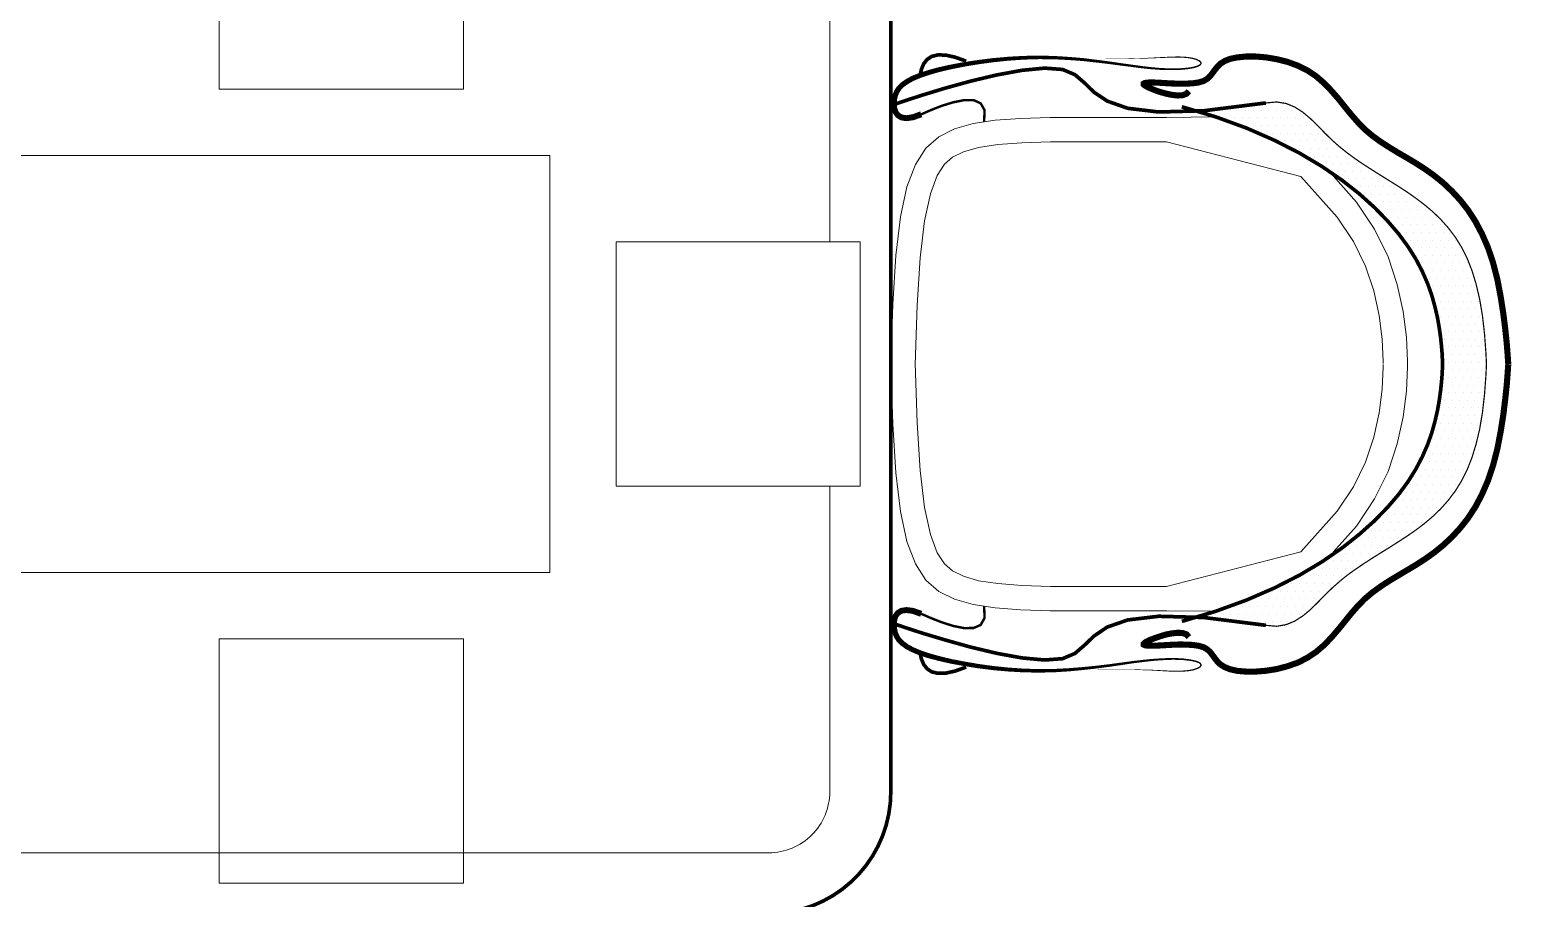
# Model space of a CAD drawing. Header units: millimetres. Extents: x 15905 to 65459, y 54615 to 76704.
# Drawn here: x 50284 to 51497, y 58945 to 59656 of the extents above; entities that cross this region are included whole.
import ezdxf

# ---------------------------------------------------------------- set-up
doc = ezdxf.new("R2010")
doc.units = ezdxf.units.MM
doc.layers.add('Столы', color=250, linetype='Continuous', lineweight=5)

# ---------------------------------------------------------------- blocks, each defined once
blk = doc.blocks.new('ОГ54_на6персон_стол1400х900')
for p, q in [((959.6, 37.1), (959.6, 37.1)), ((965.8, 37.1), (965.8, 37.1)), ((972.1, 37.1), (972.1, 37.1)), ((978.3, 37.1), (978.3, 37.1)), ((984.6, 37.1), (984.6, 37.1)), ((990.8, 37.1), (990.8, 37.1)), ((997.1, 37.1), (997.1, 37.1)), ((1003.3, 37.1), (1003.3, 37.1)), ((1009.6, 37.1), (1009.6, 37.1)), ((1012.7, 43.4), (1012.7, 43.4)), ((1015.8, 37.1), (1015.8, 37.1)), ((1019, 43.4), (1019, 43.4)), ((1022.1, 37.1), (1022.1, 37.1)), ((1028.3, 37.1), (1028.3, 37.1)), ((1034.6, 37.1), (1034.6, 37.1)), ((969, 30.9), (969, 30.9)), ((975.2, 30.9), (975.2, 30.9)), ((981.5, 30.9), (981.5, 30.9)), ((987.7, 30.9), (987.7, 30.9)), ((990.8, 24.6), (990.8, 24.6)), ((994, 30.9), (994, 30.9)), ((997.1, 24.6), (997.1, 24.6)), ((1000.2, 30.9), (1000.2, 30.9)), ((1003.3, 24.6), (1003.3, 24.6)), ((1006.5, 30.9), (1006.5, 30.9)), ((1009.6, 24.6), (1009.6, 24.6)), ((1012.7, 30.9), (1012.7, 30.9)), ((1015.8, 24.6), (1015.8, 24.6)), ((1019, 30.9), (1019, 30.9)), ((1022.1, 24.6), (1022.1, 24.6)), ((1025.2, 30.9), (1025.2, 30.9)), ((1028.3, 24.6), (1028.3, 24.6)), ((1031.5, 30.9), (1031.5, 30.9)), ((1034.6, 24.6), (1034.6, 24.6)), ((1037.7, 30.9), (1037.7, 30.9)), ((1040.8, 24.6), (1040.8, 24.6)), ((1047.1, 24.6), (1047.1, 24.6)), ((1006.5, 18.4), (1006.5, 18.4)), ((1012.7, 18.4), (1012.7, 18.4)), ((1019, 18.4), (1019, 18.4)), ((1025.2, 18.4), (1025.2, 18.4)), ((1031.5, 18.4), (1031.5, 18.4)), ((1037.7, 18.4), (1037.7, 18.4)), ((1044, 18.4), (1044, 18.4)), ((1050.2, 18.4), (1050.2, 18.4)), ((1015.8, 12.1), (1015.8, 12.1)), ((1022.1, 12.1), (1022.1, 12.1)), ((1028.3, 12.1), (1028.3, 12.1)), ((1031.5, 5.9), (1031.5, 5.9)), ((1034.6, 12.1), (1034.6, 12.1)), ((1037.7, 5.9), (1037.7, 5.9)), ((1040.8, 12.1), (1040.8, 12.1)), ((1044, 5.9), (1044, 5.9)), ((1047.1, 12.1), (1047.1, 12.1)), ((1050.2, 5.9), (1050.2, 5.9)), ((1053.3, 12.1), (1053.3, 12.1)), ((1056.5, 5.9), (1056.5, 5.9)), ((1059.6, 12.1), (1059.6, 12.1)), ((1062.7, 5.9), (1062.7, 5.9)), ((1069, 5.9), (1069, 5.9)), ((1040.8, -0.4), (1040.8, -0.4)), ((1047.1, -0.4), (1047.1, -0.4)), ((1050.2, -6.6), (1050.2, -6.6)), ((1053.3, -0.4), (1053.3, -0.4)), ((1056.5, -6.6), (1056.5, -6.6)), ((1059.6, -0.4), (1059.6, -0.4)), ((1062.7, -6.6), (1062.7, -6.6)), ((1065.8, -0.4), (1065.8, -0.4)), ((1069, -6.6), (1069, -6.6)), ((1072.1, -0.4), (1072.1, -0.4)), ((1075.2, -6.6), (1075.2, -6.6)), ((1081.5, -6.6), (1081.5, -6.6)), ((1059.6, -12.9), (1059.6, -12.9)), ((1065.8, -12.9), (1065.8, -12.9)), ((1069, -19.1), (1069, -19.1)), ((1072.1, -12.9), (1072.1, -12.9)), ((1075.2, -19.1), (1075.2, -19.1)), ((1078.3, -12.9), (1078.3, -12.9)), ((1081.5, -19.1), (1081.5, -19.1)), ((1084.6, -12.9), (1084.6, -12.9)), ((1087.7, -19.1), (1087.7, -19.1)), ((1090.8, -12.9), (1090.8, -12.9)), ((1094, -19.1), (1094, -19.1)), ((1100.2, -19.1), (1100.2, -19.1)), ((1078.3, -25.4), (1078.3, -25.4)), ((1084.6, -25.4), (1084.6, -25.4)), ((1087.7, -31.6), (1087.7, -31.6)), ((1090.8, -25.4), (1090.8, -25.4)), ((1094, -31.6), (1094, -31.6)), ((1097.1, -25.4), (1097.1, -25.4)), ((1100.2, -31.6), (1100.2, -31.6)), ((1103.3, -25.4), (1103.3, -25.4)), ((1106.5, -31.6), (1106.5, -31.6)), ((1109.6, -25.4), (1109.6, -25.4)), ((1112.7, -31.6), (1112.7, -31.6)), ((1115.8, -25.4), (1115.8, -25.4)), ((1119, -31.6), (1119, -31.6)), ((1125.2, -31.6), (1125.2, -31.6)), ((1097.1, -37.9), (1097.1, -37.9)), ((1100.2, -44.1), (1100.2, -44.1)), ((1103.3, -37.9), (1103.3, -37.9)), ((1106.5, -44.1), (1106.5, -44.1)), ((1109.6, -37.9), (1109.6, -37.9)), ((1112.7, -44.1), (1112.7, -44.1)), ((1115.8, -37.9), (1115.8, -37.9)), ((1119, -44.1), (1119, -44.1)), ((1122.1, -37.9), (1122.1, -37.9)), ((1125.2, -44.1), (1125.2, -44.1)), ((1128.3, -37.9), (1128.3, -37.9)), ((1131.5, -44.1), (1131.5, -44.1)), ((1137.7, -44.1), (1137.7, -44.1)), ((1109.6, -50.4), (1109.6, -50.4)), ((1112.7, -56.6), (1112.7, -56.6)), ((1115.8, -50.4), (1115.8, -50.4)), ((1119, -56.6), (1119, -56.6)), ((1122.1, -50.4), (1122.1, -50.4)), ((1125.2, -56.6), (1125.2, -56.6)), ((1128.3, -50.4), (1128.3, -50.4)), ((1131.5, -56.6), (1131.5, -56.6)), ((1134.6, -50.4), (1134.6, -50.4)), ((1137.7, -56.6), (1137.7, -56.6)), ((1140.8, -50.4), (1140.8, -50.4)), ((1144, -56.6), (1144, -56.6)), ((1147.1, -50.4), (1147.1, -50.4)), ((1150.2, -56.6), (1150.2, -56.6)), ((1115.8, -62.9), (1115.8, -62.9)), ((1122.1, -62.9), (1122.1, -62.9)), ((1125.2, -69.1), (1125.2, -69.1)), ((1128.3, -62.9), (1128.3, -62.9)), ((1131.5, -69.1), (1131.5, -69.1)), ((1134.6, -62.9), (1134.6, -62.9)), ((1137.7, -69.1), (1137.7, -69.1)), ((1140.8, -62.9), (1140.8, -62.9)), ((1144, -69.1), (1144, -69.1)), ((1147.1, -62.9), (1147.1, -62.9)), ((1150.2, -69.1), (1150.2, -69.1)), ((1153.3, -62.9), (1153.3, -62.9)), ((1156.5, -69.1), (1156.5, -69.1)), ((1162.7, -69.1), (1162.7, -69.1)), ((1128.3, -75.4), (1128.3, -75.4)), ((1131.5, -81.6), (1131.5, -81.6)), ((1134.6, -75.4), (1134.6, -75.4)), ((1137.7, -81.6), (1137.7, -81.6)), ((1140.8, -75.4), (1140.8, -75.4)), ((1144, -81.6), (1144, -81.6)), ((1147.1, -75.4), (1147.1, -75.4)), ((1150.2, -81.6), (1150.2, -81.6)), ((1153.3, -75.4), (1153.3, -75.4)), ((1156.5, -81.6), (1156.5, -81.6)), ((1159.6, -75.4), (1159.6, -75.4)), ((1162.7, -81.6), (1162.7, -81.6)), ((1165.8, -75.4), (1165.8, -75.4)), ((1169, -81.6), (1169, -81.6)), ((1134.6, -87.9), (1134.6, -87.9)), ((1137.7, -94.1), (1137.7, -94.1)), ((1140.8, -87.9), (1140.8, -87.9)), ((1144, -94.1), (1144, -94.1)), ((1147.1, -87.9), (1147.1, -87.9)), ((1150.2, -94.1), (1150.2, -94.1)), ((1153.3, -87.9), (1153.3, -87.9)), ((1156.5, -94.1), (1156.5, -94.1)), ((1159.6, -87.9), (1159.6, -87.9)), ((1162.7, -94.1), (1162.7, -94.1)), ((1165.8, -87.9), (1165.8, -87.9)), ((1169, -94.1), (1169, -94.1)), ((1172.1, -87.9), (1172.1, -87.9)), ((1175.2, -94.1), (1175.2, -94.1)), ((1140.8, -100.4), (1140.8, -100.4)), ((1144, -106.6), (1144, -106.6)), ((1147.1, -100.4), (1147.1, -100.4)), ((1150.2, -106.6), (1150.2, -106.6)), ((1153.3, -100.4), (1153.3, -100.4)), ((1156.5, -106.6), (1156.5, -106.6)), ((1159.6, -100.4), (1159.6, -100.4)), ((1162.7, -106.6), (1162.7, -106.6)), ((1165.8, -100.4), (1165.8, -100.4)), ((1169, -106.6), (1169, -106.6)), ((1172.1, -100.4), (1172.1, -100.4)), ((1175.2, -106.6), (1175.2, -106.6)), ((1147.1, -112.9), (1147.1, -112.9)), ((1150.2, -119.1), (1150.2, -119.1)), ((1153.3, -112.9), (1153.3, -112.9)), ((1156.5, -119.1), (1156.5, -119.1)), ((1159.6, -112.9), (1159.6, -112.9)), ((1162.7, -119.1), (1162.7, -119.1)), ((1165.8, -112.9), (1165.8, -112.9)), ((1169, -119.1), (1169, -119.1)), ((1172.1, -112.9), (1172.1, -112.9)), ((1175.2, -119.1), (1175.2, -119.1)), ((1178.3, -112.9), (1178.3, -112.9)), ((1181.5, -119.1), (1181.5, -119.1)), ((1147.1, -125.4), (1147.1, -125.4)), ((1150.2, -131.6), (1150.2, -131.6)), ((1153.3, -125.4), (1153.3, -125.4)), ((1156.5, -131.6), (1156.5, -131.6)), ((1159.6, -125.4), (1159.6, -125.4)), ((1162.7, -131.6), (1162.7, -131.6)), ((1165.8, -125.4), (1165.8, -125.4)), ((1169, -131.6), (1169, -131.6)), ((1172.1, -125.4), (1172.1, -125.4)), ((1175.2, -131.6), (1175.2, -131.6)), ((1178.3, -125.4), (1178.3, -125.4)), ((1181.5, -131.6), (1181.5, -131.6)), ((1150.2, -144.1), (1150.2, -144.1)), ((1153.3, -137.9), (1153.3, -137.9)), ((1156.5, -144.1), (1156.5, -144.1)), ((1159.6, -137.9), (1159.6, -137.9)), ((1162.7, -144.1), (1162.7, -144.1)), ((1165.8, -137.9), (1165.8, -137.9)), ((1169, -144.1), (1169, -144.1)), ((1172.1, -137.9), (1172.1, -137.9)), ((1175.2, -144.1), (1175.2, -144.1)), ((1178.3, -137.9), (1178.3, -137.9)), ((1181.5, -144.1), (1181.5, -144.1)), ((1184.6, -137.9), (1184.6, -137.9)), ((1153.3, -150.4), (1153.3, -150.4)), ((1156.5, -156.6), (1156.5, -156.6)), ((1159.6, -150.4), (1159.6, -150.4)), ((1162.7, -156.6), (1162.7, -156.6)), ((1165.8, -150.4), (1165.8, -150.4)), ((1169, -156.6), (1169, -156.6)), ((1172.1, -150.4), (1172.1, -150.4)), ((1175.2, -156.6), (1175.2, -156.6)), ((1178.3, -150.4), (1178.3, -150.4)), ((1181.5, -156.6), (1181.5, -156.6)), ((1184.6, -150.4), (1184.6, -150.4)), ((1153.3, -162.9), (1153.3, -162.9)), ((1156.5, -169.1), (1156.5, -169.1)), ((1159.6, -162.9), (1159.6, -162.9)), ((1162.7, -169.1), (1162.7, -169.1)), ((1165.8, -162.9), (1165.8, -162.9)), ((1169, -169.1), (1169, -169.1)), ((1172.1, -162.9), (1172.1, -162.9)), ((1175.2, -169.1), (1175.2, -169.1)), ((1178.3, -162.9), (1178.3, -162.9)), ((1181.5, -169.1), (1181.5, -169.1)), ((1184.6, -162.9), (1184.6, -162.9)), ((1153.3, -175.4), (1153.3, -175.4)), ((1156.5, -181.6), (1156.5, -181.6)), ((1159.6, -175.4), (1159.6, -175.4)), ((1162.7, -181.6), (1162.7, -181.6)), ((1165.8, -175.4), (1165.8, -175.4)), ((1169, -181.6), (1169, -181.6)), ((1172.1, -175.4), (1172.1, -175.4)), ((1175.2, -181.6), (1175.2, -181.6)), ((1178.3, -175.4), (1178.3, -175.4)), ((1181.5, -181.6), (1181.5, -181.6)), ((1184.6, -175.4), (1184.6, -175.4)), ((1150.2, -194.1), (1150.2, -194.1)), ((1153.3, -187.9), (1153.3, -187.9)), ((1156.5, -194.1), (1156.5, -194.1)), ((1159.6, -187.9), (1159.6, -187.9)), ((1162.7, -194.1), (1162.7, -194.1)), ((1165.8, -187.9), (1165.8, -187.9)), ((1169, -194.1), (1169, -194.1)), ((1172.1, -187.9), (1172.1, -187.9)), ((1175.2, -194.1), (1175.2, -194.1)), ((1178.3, -187.9), (1178.3, -187.9)), ((1181.5, -194.1), (1181.5, -194.1)), ((1184.6, -187.9), (1184.6, -187.9)), ((1153.3, -200.4), (1153.3, -200.4)), ((1159.6, -200.4), (1159.6, -200.4)), ((1165.8, -200.4), (1165.8, -200.4)), ((1172.1, -200.4), (1172.1, -200.4)), ((1178.3, -200.4), (1178.3, -200.4)), ((1184.6, -200.4), (1184.6, -200.4)), ((1147.1, -212.9), (1147.1, -212.9)), ((1150.2, -206.6), (1150.2, -206.6)), ((1153.3, -212.9), (1153.3, -212.9)), ((1156.5, -206.6), (1156.5, -206.6)), ((1159.6, -212.9), (1159.6, -212.9)), ((1162.7, -206.6), (1162.7, -206.6)), ((1165.8, -212.9), (1165.8, -212.9)), ((1169, -206.6), (1169, -206.6)), ((1172.1, -212.9), (1172.1, -212.9)), ((1175.2, -206.6), (1175.2, -206.6)), ((1178.3, -212.9), (1178.3, -212.9)), ((1181.5, -206.6), (1181.5, -206.6)), ((1147.1, -225.4), (1147.1, -225.4)), ((1150.2, -219.1), (1150.2, -219.1)), ((1153.3, -225.4), (1153.3, -225.4)), ((1156.5, -219.1), (1156.5, -219.1)), ((1159.6, -225.4), (1159.6, -225.4)), ((1162.7, -219.1), (1162.7, -219.1)), ((1165.8, -225.4), (1165.8, -225.4)), ((1169, -219.1), (1169, -219.1)), ((1172.1, -225.4), (1172.1, -225.4)), ((1175.2, -219.1), (1175.2, -219.1)), ((1178.3, -225.4), (1178.3, -225.4)), ((1181.5, -219.1), (1181.5, -219.1)), ((1140.8, -237.9), (1140.8, -237.9)), ((1144, -231.6), (1144, -231.6)), ((1147.1, -237.9), (1147.1, -237.9)), ((1150.2, -231.6), (1150.2, -231.6)), ((1153.3, -237.9), (1153.3, -237.9)), ((1156.5, -231.6), (1156.5, -231.6)), ((1159.6, -237.9), (1159.6, -237.9)), ((1162.7, -231.6), (1162.7, -231.6)), ((1165.8, -237.9), (1165.8, -237.9)), ((1169, -231.6), (1169, -231.6)), ((1172.1, -237.9), (1172.1, -237.9)), ((1175.2, -231.6), (1175.2, -231.6)), ((1178.3, -237.9), (1178.3, -237.9)), ((1134.6, -250.4), (1134.6, -250.4)), ((1137.7, -244.1), (1137.7, -244.1)), ((1140.8, -250.4), (1140.8, -250.4)), ((1144, -244.1), (1144, -244.1)), ((1147.1, -250.4), (1147.1, -250.4)), ((1150.2, -244.1), (1150.2, -244.1)), ((1153.3, -250.4), (1153.3, -250.4)), ((1156.5, -244.1), (1156.5, -244.1)), ((1159.6, -250.4), (1159.6, -250.4)), ((1162.7, -244.1), (1162.7, -244.1)), ((1165.8, -250.4), (1165.8, -250.4)), ((1169, -244.1), (1169, -244.1)), ((1172.1, -250.4), (1172.1, -250.4)), ((1175.2, -244.1), (1175.2, -244.1)), ((1128.3, -262.9), (1128.3, -262.9)), ((1131.5, -256.6), (1131.5, -256.6)), ((1134.6, -262.9), (1134.6, -262.9)), ((1137.7, -256.6), (1137.7, -256.6)), ((1140.8, -262.9), (1140.8, -262.9)), ((1144, -256.6), (1144, -256.6)), ((1147.1, -262.9), (1147.1, -262.9)), ((1150.2, -256.6), (1150.2, -256.6)), ((1153.3, -262.9), (1153.3, -262.9)), ((1156.5, -256.6), (1156.5, -256.6)), ((1159.6, -262.9), (1159.6, -262.9)), ((1162.7, -256.6), (1162.7, -256.6)), ((1165.8, -262.9), (1165.8, -262.9)), ((1169, -256.6), (1169, -256.6)), ((1122.1, -275.4), (1122.1, -275.4)), ((1125.2, -269.1), (1125.2, -269.1)), ((1128.3, -275.4), (1128.3, -275.4)), ((1131.5, -269.1), (1131.5, -269.1)), ((1134.6, -275.4), (1134.6, -275.4)), ((1137.7, -269.1), (1137.7, -269.1)), ((1140.8, -275.4), (1140.8, -275.4)), ((1144, -269.1), (1144, -269.1)), ((1147.1, -275.4), (1147.1, -275.4)), ((1150.2, -269.1), (1150.2, -269.1)), ((1153.3, -275.4), (1153.3, -275.4)), ((1156.5, -269.1), (1156.5, -269.1)), ((1159.6, -275.4), (1159.6, -275.4)), ((1162.7, -269.1), (1162.7, -269.1)), ((1109.6, -287.9), (1109.6, -287.9)), ((1112.7, -281.6), (1112.7, -281.6)), ((1115.8, -287.9), (1115.8, -287.9)), ((1119, -281.6), (1119, -281.6)), ((1122.1, -287.9), (1122.1, -287.9)), ((1125.2, -281.6), (1125.2, -281.6)), ((1128.3, -287.9), (1128.3, -287.9)), ((1131.5, -281.6), (1131.5, -281.6)), ((1134.6, -287.9), (1134.6, -287.9)), ((1137.7, -281.6), (1137.7, -281.6)), ((1140.8, -287.9), (1140.8, -287.9)), ((1144, -281.6), (1144, -281.6)), ((1147.1, -287.9), (1147.1, -287.9)), ((1150.2, -281.6), (1150.2, -281.6)), ((1156.5, -281.6), (1156.5, -281.6)), ((1097.1, -300.4), (1097.1, -300.4)), ((1103.3, -300.4), (1103.3, -300.4)), ((1106.5, -294.1), (1106.5, -294.1)), ((1109.6, -300.4), (1109.6, -300.4)), ((1112.7, -294.1), (1112.7, -294.1)), ((1115.8, -300.4), (1115.8, -300.4)), ((1119, -294.1), (1119, -294.1)), ((1122.1, -300.4), (1122.1, -300.4)), ((1125.2, -294.1), (1125.2, -294.1)), ((1128.3, -300.4), (1128.3, -300.4)), ((1131.5, -294.1), (1131.5, -294.1)), ((1134.6, -300.4), (1134.6, -300.4)), ((1137.7, -294.1), (1137.7, -294.1)), ((1144, -294.1), (1144, -294.1)), ((1084.6, -312.9), (1084.6, -312.9)), ((1087.7, -306.6), (1087.7, -306.6)), ((1090.8, -312.9), (1090.8, -312.9)), ((1094, -306.6), (1094, -306.6)), ((1097.1, -312.9), (1097.1, -312.9)), ((1100.2, -306.6), (1100.2, -306.6)), ((1103.3, -312.9), (1103.3, -312.9)), ((1106.5, -306.6), (1106.5, -306.6)), ((1109.6, -312.9), (1109.6, -312.9)), ((1112.7, -306.6), (1112.7, -306.6)), ((1115.8, -312.9), (1115.8, -312.9)), ((1119, -306.6), (1119, -306.6)), ((1125.2, -306.6), (1125.2, -306.6)), ((1065.8, -325.4), (1065.8, -325.4)), ((1072.1, -325.4), (1072.1, -325.4)), ((1075.2, -319.1), (1075.2, -319.1)), ((1078.3, -325.4), (1078.3, -325.4)), ((1081.5, -319.1), (1081.5, -319.1)), ((1084.6, -325.4), (1084.6, -325.4)), ((1087.7, -319.1), (1087.7, -319.1)), ((1090.8, -325.4), (1090.8, -325.4)), ((1094, -319.1), (1094, -319.1)), ((1097.1, -325.4), (1097.1, -325.4)), ((1100.2, -319.1), (1100.2, -319.1)), ((1106.5, -319.1), (1106.5, -319.1)), ((1047.1, -337.9), (1047.1, -337.9)), ((1053.3, -337.9), (1053.3, -337.9)), ((1056.5, -331.6), (1056.5, -331.6)), ((1059.6, -337.9), (1059.6, -337.9)), ((1062.7, -331.6), (1062.7, -331.6)), ((1065.8, -337.9), (1065.8, -337.9)), ((1069, -331.6), (1069, -331.6)), ((1072.1, -337.9), (1072.1, -337.9)), ((1075.2, -331.6), (1075.2, -331.6)), ((1078.3, -337.9), (1078.3, -337.9)), ((1081.5, -331.6), (1081.5, -331.6)), ((1087.7, -331.6), (1087.7, -331.6)), ((1022.1, -350.4), (1022.1, -350.4)), ((1028.3, -350.4), (1028.3, -350.4)), ((1034.6, -350.4), (1034.6, -350.4)), ((1037.7, -344.1), (1037.7, -344.1)), ((1040.8, -350.4), (1040.8, -350.4)), ((1044, -344.1), (1044, -344.1)), ((1047.1, -350.4), (1047.1, -350.4)), ((1050.2, -344.1), (1050.2, -344.1)), ((1053.3, -350.4), (1053.3, -350.4)), ((1056.5, -344.1), (1056.5, -344.1)), ((1059.6, -350.4), (1059.6, -350.4)), ((1062.7, -344.1), (1062.7, -344.1)), ((1069, -344.1), (1069, -344.1)), ((997.1, -362.9), (997.1, -362.9)), ((1003.3, -362.9), (1003.3, -362.9)), ((1009.6, -362.9), (1009.6, -362.9)), ((1012.7, -356.6), (1012.7, -356.6)), ((1015.8, -362.9), (1015.8, -362.9)), ((1019, -356.6), (1019, -356.6)), ((1022.1, -362.9), (1022.1, -362.9)), ((1025.2, -356.6), (1025.2, -356.6)), ((1028.3, -362.9), (1028.3, -362.9)), ((1031.5, -356.6), (1031.5, -356.6)), ((1034.6, -362.9), (1034.6, -362.9)), ((1037.7, -356.6), (1037.7, -356.6)), ((1040.8, -362.9), (1040.8, -362.9)), ((1044, -356.6), (1044, -356.6)), ((1047.1, -362.9), (1047.1, -362.9)), ((1050.2, -356.6), (1050.2, -356.6)), ((1056.5, -356.6), (1056.5, -356.6)), ((959.6, -375.4), (959.6, -375.4)), ((965.8, -375.4), (965.8, -375.4)), ((972.1, -375.4), (972.1, -375.4)), ((978.3, -375.4), (978.3, -375.4)), ((981.5, -369.1), (981.5, -369.1)), ((984.6, -375.4), (984.6, -375.4)), ((987.7, -369.1), (987.7, -369.1)), ((990.8, -375.4), (990.8, -375.4)), ((994, -369.1), (994, -369.1)), ((997.1, -375.4), (997.1, -375.4)), ((1000.2, -369.1), (1000.2, -369.1)), ((1003.3, -375.4), (1003.3, -375.4)), ((1006.5, -369.1), (1006.5, -369.1)), ((1009.6, -375.4), (1009.6, -375.4)), ((1012.7, -369.1), (1012.7, -369.1)), ((1015.8, -375.4), (1015.8, -375.4)), ((1019, -369.1), (1019, -369.1)), ((1022.1, -375.4), (1022.1, -375.4)), ((1025.2, -369.1), (1025.2, -369.1)), ((1028.3, -375.4), (1028.3, -375.4)), ((1031.5, -369.1), (1031.5, -369.1)), ((1034.6, -375.4), (1034.6, -375.4)), ((1037.7, -369.1), (1037.7, -369.1)), ((1044, -369.1), (1044, -369.1)), ((987.7, -381.6), (987.7, -381.6)), ((994, -381.6), (994, -381.6)), ((1000.2, -381.6), (1000.2, -381.6)), ((1006.5, -381.6), (1006.5, -381.6)), ((1012.7, -381.6), (1012.7, -381.6)), ((1019, -381.6), (1019, -381.6)), ((1025.2, -381.6), (1025.2, -381.6))]:
    blk.add_line(p, q)
at = {"const_width": 3}
blk.add_lwpolyline([(-600, 279.3), (600, 279.3, -0.414214), (700, 179.3), (700, -520.7, -0.414214), (600, -620.7), (-600, -620.7, -0.414214), (-700, -520.7), (-700, 179.3, -0.414214)], format="xyb", close=True, dxfattribs=at)
for points in [[(150, 254.3), (150, 54.3), (350, 54.3), (350, 254.3)], [(-420.7, -341.4), (420.7, -341.4), (420.7, 0), (-420.7, 0)], [(675, -270.7), (475, -270.7), (475, -70.7), (675, -70.7)], [(150, -595.7), (150, -395.7), (350, -395.7), (350, -595.7)]]:
    blk.add_lwpolyline(points, close=True)
for points, format in [([(-150, 229.3), (600, 229.3, -0.414214), (650, 179.3), (650, -70.7)], "xyb"), ([(724.9, 33.8, 5, 4.91, 0), (718.1, 31.4, 4.91, 4.84, 0), (712.8, 30.6, 4.84, 4.78, 0), (708.7, 31.2, 4.78, 4.74, 0), (705.8, 33, 4.74, 4.7, 0), (703.9, 35.6, 4.7, 4.65, 0), (702.9, 38.8, 4.65, 4.61, 0), (702.5, 42.3, 4.61, 4.56, 0), (702.8, 45.8, 4.56, 4.52, 0), (703.5, 49.1, 4.52, 4.47, 0), (704.8, 52.2, 4.47, 4.43, 0), (706.7, 55.2, 4.43, 4.38, 0), (709.5, 58, 4.38, 4.32, 0), (713.2, 60.6, 4.32, 4.25, 0), (717.9, 63.2, 4.25, 4.17, 0), (723.8, 65.6, 4.17, 4.07, 0), (731, 68, 4.07, 3.95, 0), (739.6, 70.4, 3.95, 3.82, 0), (749.3, 72.6, 3.82, 3.68, 0), (760.1, 74.7, 3.68, 3.53, 0), (771.6, 76.5, 3.53, 3.37, 0), (783.7, 78.1, 3.37, 3.21, 0), (796.2, 79.3, 3.21, 3.05, 0), (808.8, 80.1, 3.05, 2.88, 0), (821.4, 80.4, 2.88, 2.72, 0), (833.8, 80.2, 2.72, 2.57, 0), (845.8, 79.5, 2.57, 2.41, 0), (857.4, 78.6, 2.41, 2.27, 0), (868.5, 77.3, 2.27, 2.13, 0), (879, 76, 2.13, 2, 0), (888.9, 74.6, 2, 1.88, 0), (898, 73.4, 1.88, 1.78, 0), (906.3, 72.3, 1.78, 1.68, 0), (913.7, 71.5, 1.68, 1.59, 0), (920.3, 71, 1.59, 1.52, 0), (926.1, 70.7, 1.52, 1.45, 0), (931.2, 70.7, 1.45, 1.4, 0), (935.6, 70.7, 1.4, 1.35, 0), (939.4, 71, 1.35, 1.3, 0), (942.6, 71.3, 1.3, 1.27, 0), (945.3, 71.7, 1.27, 1.24, 0), (947.6, 72.1, 1.24, 1.21, 0), (949.5, 72.6, 1.21, 1.19, 0), (951, 73.1, 1.19, 1.18, 0), (952.2, 73.6, 1.18, 1.16, 0), (953, 74.1, 1.16, 1.15, 0), (953.6, 74.6, 1.15, 1.14, 0), (953.9, 75.1, 1.14, 1.14, 0), (954, 75.6, 1.14, 1.13, 0), (953.9, 76.2, 1.13, 1.12, 0), (953.6, 76.6, 1.12, 1.12, 0), (953.2, 77.1, 1.12, 1.11, 0), (952.6, 77.6, 1.11, 1.09, 0), (951.8, 78, 1.09, 1.08, 0), (950.9, 78.4, 1.08, 1.07, 0), (949.8, 78.9, 1.07, 1.05, 0), (948.6, 79.2, 1.05, 1.03, 0), (947.2, 79.6, 1.03, 1.01, 0), (945.6, 79.9, 1.01, 0.986, 0), (943.8, 80.2, 0.986, 0.959, 0), (941.7, 80.4, 0.959, 0.926, 0), (939.2, 80.6, 0.926, 0.889, 0), (936.3, 80.7, 0.889, 0.846, 0), (933, 80.7, 0.846, 0.796, 0), (929.1, 80.6, 0.796, 0.738, 0), (924.7, 80.4, 0.738, 0.672, 0), (919.6, 80.2, 0.672, 0.595, 0), (913.7, 79.9, 0.595, 0.506, 0), (906.8, 79.6, 0.506, 0.404, 0), (898.9, 79.4, 0.404, 0.286, 0), (889.9, 79.2, 0.286, 0.152, 0), (879.5, 79.2, 0.152, 0, 0), (867.8, 79.4, 0, 0, 0)], "xyseb"), ([(650, -270.7), (650, -520.7, -0.414214), (600, -570.7), (-150, -570.7)], "xyb"), ([(724.9, -375.1, 5, 4.91, 0), (718.1, -372.7, 4.91, 4.84, 0), (712.8, -372, 4.84, 4.78, 0), (708.7, -372.6, 4.78, 4.74, 0), (705.8, -374.3, 4.74, 4.7, 0), (703.9, -376.9, 4.7, 4.65, 0), (702.9, -380.1, 4.65, 4.61, 0), (702.5, -383.6, 4.61, 4.56, 0), (702.8, -387.1, 4.56, 4.52, 0), (703.5, -390.5, 4.52, 4.47, 0), (704.8, -393.6, 4.47, 4.43, 0), (706.7, -396.6, 4.43, 4.38, 0), (709.5, -399.3, 4.38, 4.32, 0), (713.2, -402, 4.32, 4.25, 0), (717.9, -404.5, 4.25, 4.17, 0), (723.8, -407, 4.17, 4.07, 0), (731, -409.4, 4.07, 3.95, 0), (739.6, -411.7, 3.95, 3.82, 0), (749.3, -414, 3.82, 3.68, 0), (760.1, -416, 3.68, 3.53, 0), (771.6, -417.9, 3.53, 3.37, 0), (783.7, -419.5, 3.37, 3.21, 0), (796.2, -420.7, 3.21, 3.05, 0), (808.8, -421.5, 3.05, 2.88, 0), (821.4, -421.8, 2.88, 2.72, 0), (833.8, -421.6, 2.72, 2.57, 0), (845.8, -420.9, 2.57, 2.41, 0), (857.4, -419.9, 2.41, 2.27, 0), (868.5, -418.7, 2.27, 2.13, 0), (879, -417.4, 2.13, 2, 0), (888.9, -416, 2, 1.88, 0), (898, -414.7, 1.88, 1.78, 0), (906.3, -413.7, 1.78, 1.68, 0), (913.7, -412.9, 1.68, 1.59, 0), (920.3, -412.4, 1.59, 1.52, 0), (926.1, -412.1, 1.52, 1.45, 0), (931.2, -412, 1.45, 1.4, 0), (935.6, -412.1, 1.4, 1.35, 0), (939.4, -412.3, 1.35, 1.3, 0), (942.6, -412.7, 1.3, 1.27, 0), (945.3, -413, 1.27, 1.24, 0), (947.6, -413.5, 1.24, 1.21, 0), (949.5, -413.9, 1.21, 1.19, 0), (951, -414.4, 1.19, 1.18, 0), (952.2, -414.9, 1.18, 1.16, 0), (953, -415.4, 1.16, 1.15, 0), (953.6, -416, 1.15, 1.14, 0), (953.9, -416.5, 1.14, 1.14, 0), (954, -417, 1.14, 1.13, 0), (953.9, -417.5, 1.13, 1.12, 0), (953.6, -418, 1.12, 1.12, 0), (953.2, -418.5, 1.12, 1.11, 0), (952.6, -418.9, 1.11, 1.09, 0), (951.8, -419.4, 1.09, 1.08, 0), (950.9, -419.8, 1.08, 1.07, 0), (949.8, -420.2, 1.07, 1.05, 0), (948.6, -420.6, 1.05, 1.03, 0), (947.2, -421, 1.03, 1.01, 0), (945.6, -421.3, 1.01, 0.986, 0), (943.8, -421.6, 0.986, 0.959, 0), (941.7, -421.8, 0.959, 0.926, 0), (939.2, -422, 0.926, 0.889, 0), (936.3, -422, 0.889, 0.846, 0), (933, -422, 0.846, 0.796, 0), (929.1, -422, 0.796, 0.738, 0), (924.7, -421.8, 0.738, 0.672, 0), (919.6, -421.5, 0.672, 0.595, 0), (913.7, -421.2, 0.595, 0.506, 0), (906.8, -421, 0.506, 0.404, 0), (898.9, -420.7, 0.404, 0.286, 0), (889.9, -420.6, 0.286, 0.152, 0), (879.5, -420.6, 0.152, 0, 0), (867.8, -420.7, 0, 0, 0)], "xyseb")]:
    blk.add_lwpolyline(points, format=format)
for points, const_width in [([(1007.2, 43.1), (956.2, 36.7), (919.4, 35.7), (894.1, 38.7), (877.3, 44.6), (866.4, 51.9), (858.5, 59.6), (850.8, 66.2), (840.7, 70.5), (826, 71.6), (807.4, 69.8), (786.6, 66), (765.2, 60.9), (744.5, 55.2), (726.1, 49.6), (711.6, 44.9), (702.6, 41.8)], 3), ([(761.7, 77.3), (752.5, 80.6), (744.8, 82.3), (738.5, 82.4), (733.5, 81.2), (729.7, 78.7), (726.9, 75.1), (725, 70.5), (723.8, 65)], 3), ([(944.1, 52.8), (942.1, 50.6), (938.9, 49.4), (934.9, 49.2), (930.3, 49.7), (925.5, 50.7), (920.8, 52), (916.4, 53.5), (912.7, 55), (909.9, 56.3), (908, 57.4), (907.1, 58.2), (907.1, 58.9), (908, 59.4), (909.8, 59.7), (912.5, 59.9), (916.1, 59.8), (920.5, 59.6), (925.5, 59.3), (931, 59), (936.6, 58.9), (942.2, 58.9), (947.5, 59.2), (952.2, 59.9), (956.2, 61.1), (959.2, 62.9), (961.5, 65), (963.4, 67.5), (965.3, 70.1), (967.4, 72.7), (969.9, 75.2), (973.4, 77.4), (977.9, 79.2), (983.8, 80.4), (990.9, 81.1), (998.8, 81.1), (1007.3, 80.4), (1016.1, 78.9), (1024.9, 76.7), (1033.4, 73.6), (1041.3, 69.7), (1048.4, 64.9), (1054.8, 59.3), (1060.7, 53.2), (1066.3, 46.8), (1071.6, 40.2), (1076.9, 33.7), (1082.4, 27.4), (1088.1, 21.5), (1094.4, 16.2), (1101, 11.4), (1108, 6.9), (1115.2, 2.5), (1122.6, -1.8), (1130.1, -6.3), (1137.6, -11.1), (1145, -16.4), (1152.3, -22.3), (1159.4, -29), (1166.2, -36.3), (1172.7, -44.6), (1178.7, -53.8), (1184.1, -64), (1189, -75.2), (1193.2, -87.7), (1196.7, -101.2), (1199.4, -115.3), (1201.6, -129.2), (1203.2, -142.1), (1204.4, -153.5), (1205.1, -162.5), (1205.5, -168.5), (1205.7, -170.7)], 5), ([(724.9, 33.8), (732.7, 37.2), (741.6, 40.7), (751, 43.6), (760, 45.4), (767.8, 45.4), (773.6, 42.8), (776.8, 37.1), (776.4, 27.6)], 2), ([(938.3, 40), (966.1, 31.7), (991.4, 22.5), (1014.2, 12.5), (1034.8, 2), (1053.1, -8.9), (1069.4, -20.1), (1083.7, -31.3), (1096.1, -42.5), (1106.8, -53.5), (1116, -64.2), (1123.7, -74.7), (1130.1, -84.9), (1135.3, -94.9), (1139.6, -104.7), (1143, -114.3), (1145.6, -123.7), (1147.7, -132.7), (1149.2, -141.4), (1150.3, -149.3), (1151, -156.4), (1151.5, -162.3), (1151.7, -166.8), (1151.8, -169.6), (1151.8, -170.7)], 3), ([(1007.2, 43.1), (1015.9, 43.9), (1023.6, 42.7), (1030.7, 39.8), (1037.3, 35.6), (1043.5, 30.4), (1049.4, 24.7), (1055.3, 18.6), (1061.3, 12.7), (1067.5, 7.2), (1073.9, 2.1), (1080.6, -2.8), (1087.4, -7.4), (1094.3, -11.8), (1101.4, -16.3), (1108.5, -20.7), (1115.7, -25.2), (1122.9, -29.9), (1130, -34.9), (1137, -40.2), (1143.8, -45.9), (1150.3, -52.2), (1156.4, -59), (1162.1, -66.5), (1167.3, -74.8), (1171.9, -83.9), (1175.9, -94), (1179.3, -105.1), (1182.2, -117.4), (1184.5, -130.9), (1186.2, -145.8), (1187.4, -162.1), (1187.8, -170.7)], 1), ([(944.1, -394.1), (942.1, -391.9), (938.9, -390.8), (934.9, -390.6), (930.3, -391.1), (925.5, -392), (920.8, -393.4), (916.4, -394.9), (912.7, -396.3), (909.9, -397.6), (908, -398.7), (907.1, -399.6), (907.1, -400.3), (908, -400.8), (909.8, -401.1), (912.5, -401.2), (916.1, -401.2), (920.5, -401), (925.5, -400.7), (931, -400.4), (936.6, -400.2), (942.2, -400.3), (947.5, -400.6), (952.2, -401.3), (956.2, -402.5), (959.2, -404.2), (961.5, -406.4), (963.4, -408.8), (965.3, -411.4), (967.4, -414.1), (969.9, -416.5), (973.4, -418.7), (977.9, -420.5), (983.8, -421.8), (990.9, -422.4), (998.8, -422.4), (1007.3, -421.7), (1016.1, -420.3), (1024.9, -418), (1033.4, -415), (1041.3, -411), (1048.4, -406.2), (1054.8, -400.7), (1060.7, -394.6), (1066.3, -388.1), (1071.6, -381.6), (1076.9, -375), (1082.4, -368.7), (1088.1, -362.9), (1094.4, -357.6), (1101, -352.8), (1108, -348.2), (1115.2, -343.9), (1122.6, -339.5), (1130.1, -335), (1137.6, -330.2), (1145, -324.9), (1152.3, -319), (1159.4, -312.4), (1166.2, -305), (1172.7, -296.8), (1178.7, -287.6), (1184.1, -277.4), (1189, -266.1), (1193.2, -253.7), (1196.7, -240.1), (1199.4, -226.1), (1201.6, -212.2), (1203.2, -199.2), (1204.4, -187.9), (1205.1, -178.9), (1205.5, -172.9), (1205.7, -170.7)], 5), ([(938.3, -381.3), (966.1, -373), (991.4, -363.8), (1014.2, -353.9), (1034.8, -343.4), (1053.1, -332.5), (1069.4, -321.3), (1083.7, -310), (1096.1, -298.9), (1106.8, -287.9), (1116, -277.2), (1123.7, -266.7), (1130.1, -256.4), (1135.3, -246.4), (1139.6, -236.6), (1143, -227), (1145.6, -217.7), (1147.7, -208.6), (1149.2, -200), (1150.3, -192), (1151, -185), (1151.5, -179.1), (1151.7, -174.6), (1151.8, -171.7), (1151.8, -170.7)], 3), ([(1007.2, -384.5), (1015.9, -385.3), (1023.6, -384), (1030.7, -381.1), (1037.3, -376.9), (1043.5, -371.8), (1049.4, -366), (1055.3, -360), (1061.3, -354.1), (1067.5, -348.6), (1073.9, -343.4), (1080.6, -338.6), (1087.4, -334), (1094.3, -329.5), (1101.4, -325.1), (1108.5, -320.7), (1115.7, -316.1), (1122.9, -311.4), (1130, -306.5), (1137, -301.2), (1143.8, -295.4), (1150.3, -289.2), (1156.4, -282.3), (1162.1, -274.8), (1167.3, -266.5), (1171.9, -257.4), (1175.9, -247.3), (1179.3, -236.2), (1182.2, -224), (1184.5, -210.5), (1186.2, -195.6), (1187.4, -179.3), (1187.8, -170.7)], 1), ([(1007.2, -384.5), (956.2, -378.1), (919.4, -377.1), (894.1, -380.1), (877.3, -385.9), (866.4, -393.3), (858.5, -400.9), (850.8, -407.5), (840.7, -411.8), (826, -412.9), (807.4, -411.2), (786.6, -407.4), (765.2, -402.3), (744.5, -396.5), (726.1, -391), (711.6, -386.3), (702.6, -383.2)], 3), ([(724.9, -375.1), (732.7, -378.5), (741.6, -382), (751, -385), (760, -386.8), (767.8, -386.7), (773.6, -384.2), (776.8, -378.4), (776.4, -368.9)], 2), ([(761.7, -418.7), (752.5, -422), (744.8, -423.7), (738.5, -423.8), (733.5, -422.6), (729.7, -420.1), (726.9, -416.5), (725, -411.9), (723.8, -406.4)], 3)]:
    blk.add_lwpolyline(points, dxfattribs=dict(const_width=const_width))
for points in [[(966.1, 31.7), (925.8, 31.2), (889.9, 31.2), (858.2, 31.3), (830.4, 31.2), (806.3, 30.5), (785.4, 29), (767.4, 26.2), (752.2, 21.8), (739.4, 15.4), (728.7, 6.1), (720.1, -7.2), (713.2, -25.6), (708, -50.1), (704.2, -81.7), (701.6, -121.6), (700, -170.7)], [(1035.7, -17.1), (925.9, 11.2), (889.9, 11.2), (858.2, 11.3), (830.8, 11.2), (807.3, 10.5), (787.6, 9.1), (771.7, 6.6), (759.5, 3.1), (750.6, -1.3), (744, -7.1), (738, -16.3), (732.5, -31.2), (727.7, -53.4), (724.1, -83.6), (721.5, -122.5), (720, -171.3)], [(1035.7, -17.1), (1065.6, -50.4), (1078.8, -70.2), (1088.7, -90.5), (1095.5, -110.8), (1100, -130.9), (1102.3, -150.3), (1103.1, -168.6), (1103.1, -170.3)], [(1062.3, -16.7), (1081.4, -38.1), (1096.2, -60.3), (1107.2, -82.9), (1114.8, -105.5), (1119.7, -127.5), (1122.3, -148.6), (1123.1, -168.3), (1123.1, -170.7)], [(966.1, -373), (925.8, -372.6), (889.9, -372.6), (858.2, -372.7), (830.4, -372.6), (806.3, -371.9), (785.4, -370.3), (767.4, -367.5), (752.2, -363.2), (739.4, -356.8), (728.7, -347.5), (720.1, -334.1), (713.2, -315.8), (708, -291.3), (704.2, -259.6), (701.6, -219.8), (700, -170.7)], [(1035.7, -324.3), (925.9, -352.6), (889.9, -352.6), (858.2, -352.7), (830.8, -352.6), (807.3, -351.9), (787.6, -350.4), (771.7, -348), (759.5, -344.4), (750.6, -340), (744, -334.2), (738, -325.1), (732.5, -310.2), (727.7, -288), (724.1, -257.8), (721.5, -218.8), (720, -170)], [(1035.7, -324.3), (1065.6, -291), (1078.8, -271.1), (1088.7, -250.9), (1095.5, -230.5), (1100, -210.5), (1102.3, -191.1), (1103.1, -172.8), (1103.1, -171.1)], [(1062.3, -324.6), (1081.4, -303.3), (1096.2, -281.1), (1107.2, -258.5), (1114.8, -235.9), (1119.7, -213.8), (1122.3, -192.7), (1123.1, -173), (1123.1, -170.7)]]:
    blk.add_lwpolyline(points)

msp = doc.modelspace()

# ---------------------------------------------------------------- block references
at = {"layer": 'Столы'}
msp.add_blockref('ОГ54_на6персон_стол1400х900', (50288.8, 59553.1), dxfattribs=at)

doc.saveas('drawing.dxf')
